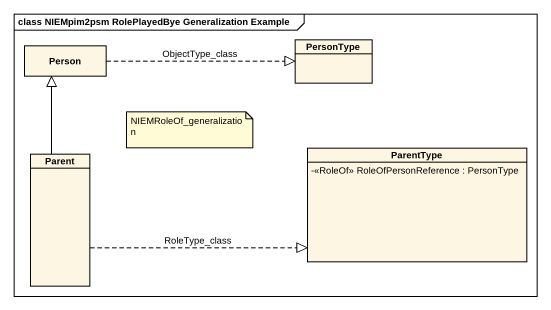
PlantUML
@startuml
mainframe class NIEMpim2psm RolePlayedBye Generalization Example
hide circle
hide empty members
skinparam classAttributeIconSize 0
class "Person" as Person_
class PersonType
class Parent
class ParentType {
  -<<RoleOf>> RoleOfPersonReference : PersonType
}
Person_ .right.|> PersonType : ObjectType_class
Parent -up-|> Person_
Parent .right.|> ParentType : RoleType_class
note as N1
  NIEMRoleOf_generalization
end note
@enduml
